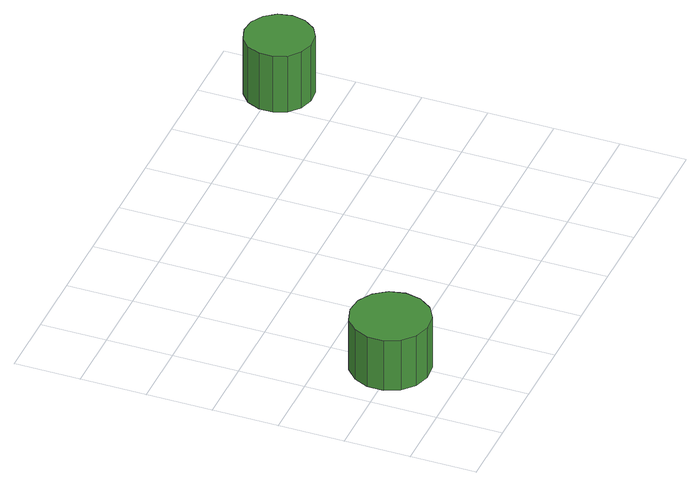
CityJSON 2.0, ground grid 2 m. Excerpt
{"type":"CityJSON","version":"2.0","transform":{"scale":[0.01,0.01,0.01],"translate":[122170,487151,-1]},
"CityObjects":{
"tree1":{"type":"SolitaryVegetationObject","attributes":{"function":"something"},"geometry":[{"type":"MultiSurface","lod":"1","boundaries":[[[0,1,2,3,4,5,6,7,8,9,10,11,12,13,14]],[[15,16,17,18,19,20,21,22,23,24,25,26,27,28,29]],[[0,29,28,1]],[[1,28,27,2]],[[2,27,26,3]],[[3,26,25,4]],[[4,25,24,5]],[[5,24,23,6]],[[6,23,22,7]],[[7,22,21,8]],[[8,21,20,9]],[[9,20,19,10]],[[10,19,18,11]],[[11,18,17,12]],[[12,17,16,13]],[[13,16,15,14]],[[14,15,29,0]]]}]},
"tree2":{"type":"SolitaryVegetationObject","attributes":{"function":"something"},"geometry":[{"type":"MultiSurface","lod":"1","boundaries":[[[30,31,32,33,34,35,36,37,38,39,40,41,42,43,44]],[[45,46,47,48,49,50,51,52,53,54,55,56,57,58,59]],[[30,59,58,31]],[[31,58,57,32]],[[32,57,56,33]],[[33,56,55,34]],[[34,55,54,35]],[[35,54,53,36]],[[36,53,52,37]],[[37,52,51,38]],[[38,51,50,39]],[[39,50,49,40]],[[40,49,48,41]],[[41,48,47,42]],[[42,47,46,43]],[[43,46,45,44]],[[44,45,59,30]]]}]}
},
"vertices":[
[279,204,252],[269,252,252],[240,292,252],[197,317,252],[148,322,252],[101,307,252],[65,274,252],[44,229,252],[44,179,252],[65,134,252],[101,101,252],[148,86,252],[197,91,252],[240,116,252],[269,156,252],[269,156,79],[240,116,79],[197,91,79],[148,86,79],[101,101,79],[65,134,79],[44,179,79],[44,229,79],[65,274,79],[101,307,79],[148,322,79],[197,317,79],[240,292,79],[269,252,79],[279,204,79],
[1385,986,256],[1376,1028,256],[1351,1062,256],[1314,1084,256],[1272,1088,256],[1232,1075,256],[1200,1047,256],[1183,1008,256],[1183,965,256],[1200,926,256],[1232,898,256],[1272,885,256],[1314,889,256],[1351,910,256],[1376,945,256],[1376,945,62],[1351,910,62],[1314,889,62],[1272,885,62],[1232,898,62],[1200,926,62],[1183,965,62],[1183,1008,62],[1200,1047,62],[1232,1075,62],[1272,1088,62],[1314,1084,62],[1351,1062,62],[1376,1028,62],[1385,986,62]
]}
